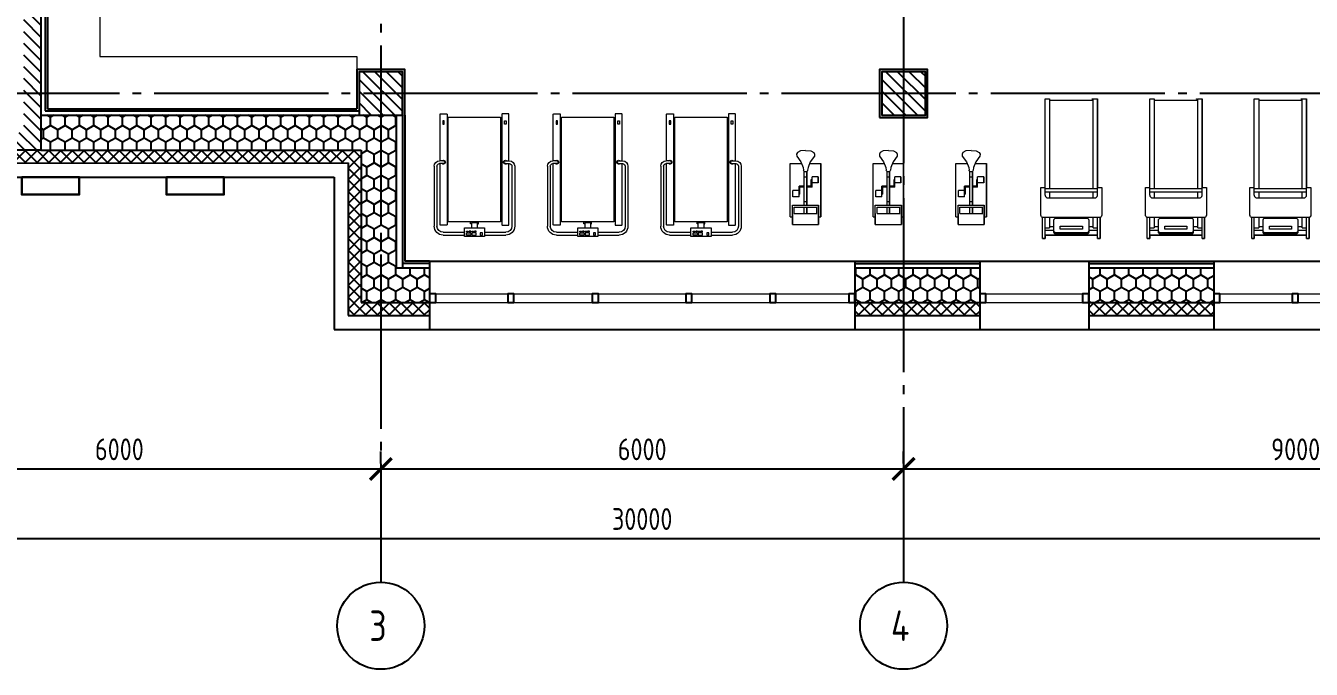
# Model space of a CAD drawing. Header units: millimetres. Extents: x -4830 to 49130, y -6610 to 29660.
# Drawn here: x 7925 to 22679, y -6610 to 778 of the extents above; entities that cross this region are included whole.
import ezdxf

# ---------------------------------------------------------------- set-up
doc = ezdxf.new("R2010")
doc.units = ezdxf.units.MM
doc.linetypes.add('ГОСТ 2.303 5', pattern=[24, 20, -1.5, 1, -1.5])
doc.layers.add('Оборудование', color=5, linetype='Continuous', lineweight=18)
doc.layers.add('оси', color=40, linetype='Continuous')
doc.styles.add('ГОСТ 2.304', font='CS_Gost2304.shx')
doc.dimstyles.new('СПДС', dxfattribs={"dimscale": 100, "dimtxt": 2.5, "dimasz": 2.5, "dimexe": 2, "dimexo": 0.625, "dimgap": 1, "dimtad": 1, "dimdec": 0, "dimtxsty": 'ГОСТ 2.304', "dimblk": 'OBLIQUE', "dimblk1": 'OBLIQUE', "dimblk2": 'OBLIQUE', "dimcen": 2.5, "dimdle": 2, "dimadec": 0, "dimazin": 2, "dimtfac": 0.75, "dimtdec": 4, "dimtmove": 1, "dimatfit": 3, "dimfxl": 1, "dimtfill": 1, "dimtolj": 1, "dimarcsym": 1})
pattern_1 = [(135, (-394169.68, -10084.31), (-67.35192, -67.35192), []), (225, (-394169.68, -10084.31), (67.35192, -67.35192), [])]
pattern_2 = [(90, (-394169.684, -10084.31), (-82.48892, 142.875), [95.25, -190.5]), (210, (-394169.684, -10084.31), (-82.48892, -142.875), [95.25, -190.5]), (150, (-394169.684, -10084.31), (-164.97784, 3e-07), [-190.5, 95.25])]

# ---------------------------------------------------------------- blocks, each defined once
blk = doc.blocks.new('_ArchTick')
at = {"color": 0, "linetype": 'ByBlock', "const_width": 0.15}
blk.add_lwpolyline([(-0.5, -0.5), (0.5, 0.5)], dxfattribs=at)
blk = doc.blocks.new('*D42')
at = {"layer": 'Defpoints', "color": 0, "ltscale": 100, "transparency": 16777216}
for p in [(0, -5110), (30000, -5110), (30000, -5110)]:
    blk.add_point(p, dxfattribs=at)
at = {"layer": 'оси', "color": 0, "lineweight": -2, "ltscale": 100, "transparency": 16777216}
for p, q in [((0, -5047.5), (0, -4910)), ((30000, -5047.5), (30000, -4910)), ((-200, -5110), (30200, -5110))]:
    blk.add_line(p, q, dxfattribs=at)
at = {"layer": 'оси', "color": 0, "lineweight": -2, "ltscale": 100, "transparency": 16777216, "xscale": 250, "yscale": 250, "zscale": 250, "rotation": 180}
blk.add_blockref('_ArchTick', (0, -5110), dxfattribs=at)
at = {"layer": 'оси', "color": 0, "lineweight": -2, "ltscale": 100, "transparency": 16777216, "xscale": 250, "yscale": 250, "zscale": 250}
blk.add_blockref('_ArchTick', (30000, -5110), dxfattribs=at)
at = {"layer": 'оси', "color": 0, "ltscale": 100, "transparency": 16777216, "insert": (15000, -4885), "char_height": 250, "attachment_point": 5, "style": 'ГОСТ 2.304', "bg_fill": 3, "box_fill_scale": 1.1, "bg_fill_color": 256, "bg_fill_true_color": 13158600, "bg_fill_transparency": 0}
blk.add_mtext('\\A1;30000', dxfattribs=at)
blk = doc.blocks.new('*D44')
at = {"layer": 'Defpoints', "color": 0, "ltscale": 100, "transparency": 16777216}
for p in [(6000, -4310), (12000, -4310), (12000, -4310)]:
    blk.add_point(p, dxfattribs=at)
at = {"layer": 'оси', "color": 0, "lineweight": -2, "ltscale": 100, "transparency": 16777216}
for p, q in [((6000, -4247.5), (6000, -4110)), ((12000, -4247.5), (12000, -4110)), ((5800, -4310), (12200, -4310))]:
    blk.add_line(p, q, dxfattribs=at)
at = {"layer": 'оси', "color": 0, "lineweight": -2, "ltscale": 100, "transparency": 16777216, "xscale": 250, "yscale": 250, "zscale": 250, "rotation": 180}
blk.add_blockref('_ArchTick', (6000, -4310), dxfattribs=at)
at = {"layer": 'оси', "color": 0, "lineweight": -2, "ltscale": 100, "transparency": 16777216, "xscale": 250, "yscale": 250, "zscale": 250}
blk.add_blockref('_ArchTick', (12000, -4310), dxfattribs=at)
at = {"layer": 'оси', "color": 0, "ltscale": 100, "transparency": 16777216, "insert": (9000, -4085), "char_height": 250, "attachment_point": 5, "style": 'ГОСТ 2.304', "bg_fill": 3, "box_fill_scale": 1.1, "bg_fill_color": 256, "bg_fill_true_color": 13158600, "bg_fill_transparency": 0}
blk.add_mtext('\\A1;6000', dxfattribs=at)
blk = doc.blocks.new('*D45')
at = {"layer": 'Defpoints', "color": 0, "ltscale": 100, "transparency": 16777216}
for p in [(12000, -4310), (18000, -4310), (18000, -4310)]:
    blk.add_point(p, dxfattribs=at)
at = {"layer": 'оси', "color": 0, "lineweight": -2, "ltscale": 100, "transparency": 16777216}
for p, q in [((12000, -4247.5), (12000, -4110)), ((18000, -4247.5), (18000, -4110)), ((11800, -4310), (18200, -4310))]:
    blk.add_line(p, q, dxfattribs=at)
at = {"layer": 'оси', "color": 0, "lineweight": -2, "ltscale": 100, "transparency": 16777216, "xscale": 250, "yscale": 250, "zscale": 250, "rotation": 180}
blk.add_blockref('_ArchTick', (12000, -4310), dxfattribs=at)
at = {"layer": 'оси', "color": 0, "lineweight": -2, "ltscale": 100, "transparency": 16777216, "xscale": 250, "yscale": 250, "zscale": 250}
blk.add_blockref('_ArchTick', (18000, -4310), dxfattribs=at)
at = {"layer": 'оси', "color": 0, "ltscale": 100, "transparency": 16777216, "insert": (15000, -4085), "char_height": 250, "attachment_point": 5, "style": 'ГОСТ 2.304', "bg_fill": 3, "box_fill_scale": 1.1, "bg_fill_color": 256, "bg_fill_true_color": 13158600, "bg_fill_transparency": 0}
blk.add_mtext('\\A1;6000', dxfattribs=at)
blk = doc.blocks.new('*D46')
at = {"layer": 'Defpoints', "color": 0, "ltscale": 100, "transparency": 16777216}
for p in [(18000, -4310), (27000, -4310), (27000, -4310)]:
    blk.add_point(p, dxfattribs=at)
at = {"layer": 'оси', "color": 0, "lineweight": -2, "ltscale": 100, "transparency": 16777216}
for p, q in [((18000, -4247.5), (18000, -4110)), ((27000, -4247.5), (27000, -4110)), ((17800, -4310), (27200, -4310))]:
    blk.add_line(p, q, dxfattribs=at)
at = {"layer": 'оси', "color": 0, "lineweight": -2, "ltscale": 100, "transparency": 16777216, "xscale": 250, "yscale": 250, "zscale": 250, "rotation": 180}
blk.add_blockref('_ArchTick', (18000, -4310), dxfattribs=at)
at = {"layer": 'оси', "color": 0, "lineweight": -2, "ltscale": 100, "transparency": 16777216, "xscale": 250, "yscale": 250, "zscale": 250}
blk.add_blockref('_ArchTick', (27000, -4310), dxfattribs=at)
at = {"layer": 'оси', "color": 0, "ltscale": 100, "transparency": 16777216, "insert": (22500, -4085), "char_height": 250, "attachment_point": 5, "style": 'ГОСТ 2.304', "bg_fill": 3, "box_fill_scale": 1.1, "bg_fill_color": 256, "bg_fill_true_color": 13158600, "bg_fill_transparency": 0}
blk.add_mtext('\\A1;9000', dxfattribs=at)
blk = doc.blocks.new('ТР13 1410х925')
at = {"layer": 'Оборудование'}
for p, q in [((-360, 1352), (-115, 1352)), ((115, 1352), (360, 1352)), ((-462, 562), (-462, 1250)), ((-430, 562), (-430, 1250)), ((-360, 1320), (-115, 1320)), ((-300, 1186), (-315, 1186)), ((-45, 1225), (-45, 1200)), ((-35, 1225), (-45, 1225)), ((35, 1225), (45, 1225)), ((45, 1225), (45, 1200)), ((115, 1320), (360, 1320)), ((300, 1186), (315, 1186)), ((430, 562), (430, 1250)), ((462, 562), (462, 1250)), ((-355, 532), (-400, 532)), ((-355, 500), (-400, 500)), ((355, 532), (400, 532)), ((355, 500), (400, 500)), ((-300, 14), (-315, 14)), ((300, 14), (315, 14))]:
    blk.add_line(p, q, dxfattribs=at)
for points in [[(-115, 1270), (115, 1270), (115, 1370), (-115, 1370)], [(-91, 1328), (-41, 1328), (-41, 1352), (-91, 1352)], [(19, 1328), (-31, 1328), (-31, 1352), (19, 1352)], [(91, 1328), (67, 1328), (67, 1352), (91, 1352)], [(-300, 0), (300, 0), (300, 1200), (-300, 1200)], [(-91, 1306), (-71, 1306), (-71, 1314), (-91, 1314)], [(-41, 1306), (-61, 1306), (-61, 1314), (-41, 1314)], [(-35, 1270), (35, 1270), (35, 1211), (-35, 1211)], [(-31, 1306), (-11, 1306), (-11, 1314), (-31, 1314)], [(19, 1306), (-1, 1306), (-1, 1314), (19, 1314)], [(-346, 40), (-364, 40), (-364, 80), (-346, 80)], [(346, 40), (364, 40), (364, 80), (346, 80)]]:
    blk.add_lwpolyline(points, close=True, dxfattribs=at)
for points in [[(-395, 500), (-395, -34, 0.414214), (-389, -40), (-321, -40, 0.414214), (-315, -34), (-315, 1234, 0.414214), (-321, 1240), (-389, 1240, 0.414214), (-395, 1234), (-395, 532)], [(395, 500), (395, -34, -0.414214), (389, -40), (321, -40, -0.414214), (315, -34), (315, 1234, -0.414214), (321, 1240), (389, 1240, -0.414214), (395, 1234), (395, 532)]]:
    blk.add_lwpolyline(points, format="xyb", dxfattribs=at)
for centre, radius, start, end in [((-360, 1250), 102, 90, 180), ((360, 1250), 102, 0, 90), ((-360, 1250), 70, 90, 180), ((360, 1250), 70, 0, 90), ((-400, 562), 62, 180, 270), ((-400, 562), 30, 180, 270), ((-355, 516), 22, 226.6582, 133.3418), ((-355, 516), 16, 270, 90), ((355, 516), 22, 46.6582, 313.3418), ((355, 516), 16, 90, 270), ((400, 562), 30, 270, 0), ((400, 562), 62, 270, 0)]:
    blk.add_arc(centre, radius, start, end, dxfattribs=at)
blk = doc.blocks.new('ТР05 700х1600')
at = {"layer": 'Оборудование'}
for p, q in [((-630, 1600), (-630, 1360)), ((-630, 1600), (-600, 1600)), ((-600, 1600), (-630, 1600)), ((-630, 1600), (-630, 1360)), ((-600, 1600), (-600, 1362)), ((-600, 1565), (-600, 1600)), ((-600, 1565), (0, 1565)), ((0, 1565), (-600, 1565)), ((-600, 1506), (-500, 1506)), ((-600, 1480), (-550, 1480)), ((-550, 1362), (-550, 1480)), ((-498, 1536), (-500, 1531)), ((-500, 1531), (-500, 1527)), ((-500, 1527), (-500, 1392)), ((-498, 1521), (-500, 1517)), ((-500, 1517), (-500, 1512)), ((-496, 1540), (-498, 1536)), ((-496, 1525), (-498, 1521)), ((-493, 1543), (-496, 1540)), ((-493, 1529), (-496, 1525)), ((-489, 1547), (-493, 1543)), ((-489, 1532), (-493, 1529)), ((-485, 1549), (-489, 1547)), ((-485, 1534), (-489, 1532)), ((-480, 1551), (-485, 1549)), ((-480, 1536), (-485, 1534)), ((-475, 1552), (-480, 1551)), ((-475, 1537), (-480, 1536)), ((-470, 1553), (-475, 1552)), ((-470, 1538), (-475, 1537)), ((-130, 1553), (-470, 1553)), ((-130, 1538), (-470, 1538)), ((-173, 1494), (-427, 1494)), ((-427, 1494), (-427, 1461)), ((-173, 1493), (-427, 1493)), ((-173, 1461), (-173, 1494)), ((-125, 1552), (-130, 1553)), ((-125, 1537), (-130, 1538)), ((-120, 1551), (-125, 1552)), ((-120, 1536), (-125, 1537)), ((-115, 1549), (-120, 1551)), ((-115, 1534), (-120, 1536)), ((-111, 1547), (-115, 1549)), ((-111, 1532), (-115, 1534)), ((-107, 1543), (-111, 1547)), ((-107, 1529), (-111, 1532)), ((-104, 1540), (-107, 1543)), ((-104, 1525), (-107, 1529)), ((-102, 1536), (-104, 1540)), ((-102, 1521), (-104, 1525)), ((-100, 1531), (-102, 1536)), ((-100, 1517), (-102, 1521)), ((-100, 1527), (-100, 1531)), ((-100, 1392), (-100, 1527)), ((-100, 1512), (-100, 1517)), ((-100, 1506), (0, 1506)), ((-50, 1480), (0, 1480)), ((-50, 1480), (-50, 1362)), ((0, 1600), (0, 1362)), ((0, 1600), (30, 1600)), ((30, 1600), (0, 1600)), ((0, 1600), (0, 1565)), ((30, 1600), (30, 1360)), ((30, 1360), (30, 1600)), ((-648, 1342), (-650, 1337)), ((-650, 1337), (-650, 1332)), ((-649, 1337), (-650, 1332)), ((-650, 1332), (-650, 1016)), ((-650, 1332), (-650, 1016)), ((-648, 1342), (-649, 1337)), ((-646, 1347), (-648, 1342)), ((-646, 1347), (-648, 1342)), ((-643, 1351), (-646, 1347)), ((-643, 1351), (-646, 1347)), ((-639, 1355), (-643, 1351)), ((-639, 1355), (-643, 1351)), ((-635, 1358), (-639, 1355)), ((-635, 1358), (-639, 1355)), ((-630, 1360), (-635, 1358)), ((-630, 1360), (-635, 1358)), ((-625, 1361), (-630, 1360)), ((-620, 1362), (-625, 1361)), ((20, 1362), (-620, 1362)), ((-550, 1465), (-500, 1465)), ((-500, 1392), (-500, 1388)), ((-500, 1388), (-498, 1384)), ((-498, 1384), (-496, 1380)), ((-496, 1380), (-493, 1376)), ((-493, 1376), (-489, 1373)), ((-489, 1373), (-485, 1370)), ((-485, 1370), (-480, 1368)), ((-480, 1368), (-475, 1367)), ((-475, 1367), (-470, 1367)), ((-470, 1367), (-130, 1367)), ((-427, 1461), (-173, 1461)), ((-130, 1367), (-125, 1367)), ((-125, 1367), (-120, 1368)), ((-120, 1368), (-115, 1370)), ((-115, 1370), (-111, 1373)), ((-111, 1373), (-107, 1376)), ((-107, 1376), (-104, 1380)), ((-104, 1380), (-102, 1384)), ((-102, 1384), (-100, 1388)), ((-100, 1465), (-50, 1465)), ((-100, 1388), (-100, 1392)), ((25, 1361), (20, 1362)), ((30, 1360), (25, 1361)), ((35, 1358), (30, 1360)), ((35, 1358), (30, 1360)), ((39, 1355), (35, 1358)), ((39, 1355), (35, 1358)), ((43, 1351), (39, 1355)), ((43, 1351), (39, 1355)), ((46, 1347), (43, 1351)), ((46, 1347), (43, 1351)), ((48, 1342), (46, 1347)), ((48, 1342), (46, 1347)), ((50, 1337), (48, 1342)), ((49, 1337), (48, 1342)), ((50, 1332), (49, 1337)), ((50, 1332), (50, 1337)), ((50, 1016), (50, 1332)), ((50, 1016), (50, 1332)), ((-600, 1110), (-598, 1115)), ((-600, 1105), (-600, 1110)), ((-600, 1105), (-600, 0)), ((-600, 1066), (0, 1066)), ((-598, 1115), (-596, 1120)), ((-596, 1120), (-593, 1124)), ((-593, 1124), (-589, 1128)), ((-589, 1128), (-585, 1131)), ((-585, 1131), (-580, 1133)), ((-580, 1133), (-575, 1134)), ((-575, 1134), (-570, 1135)), ((-570, 1135), (-30, 1135)), ((-550, 1066), (-550, 1135)), ((-50, 1135), (-50, 1066)), ((-30, 1135), (-25, 1134)), ((-25, 1134), (-20, 1133)), ((-20, 1133), (-15, 1131)), ((-15, 1131), (-11, 1128)), ((-11, 1128), (-7, 1124)), ((-7, 1124), (-4, 1120)), ((-4, 1120), (-2, 1115)), ((-2, 1115), (0, 1110)), ((0, 1110), (0, 1105)), ((0, 1105), (0, 0)), ((-650, 1016), (-600, 1016)), ((-650, 1016), (-600, 1016)), ((-600, 1026), (0, 1026)), ((-600, 1016), (-600, 0)), ((-550, 0), (-550, 1026)), ((-50, 1026), (-50, 0)), ((0, 1016), (50, 1016)), ((0, 0), (0, 1016)), ((0, 1016), (50, 1016)), ((-600, 0), (-550, 0)), ((-600, 0), (-550, 0)), ((-550, 15), (-50, 15)), ((-550, 0), (-550, 15)), ((-550, 15), (-50, 15)), ((-55, 4), (-62, 4)), ((-62, 4), (-62, 0)), ((-62, 0), (-55, 0)), ((-55, 0), (-55, 4)), ((-50, 15), (-50, 0)), ((-50, 0), (0, 0)), ((-50, 0), (0, 0))]:
    blk.add_line(p, q, dxfattribs=at)
blk = doc.blocks.new('ТР09 350х850')
at = {"layer": 'Оборудование'}
for p, q in [((-300, -125), (-300, 0)), ((-300, 0), (-300, -5)), ((-300, 0), (0, 0)), ((0, -125), (0, 0)), ((0, 0), (0, -5)), ((-325, -87), (-325, -699)), ((-325, -87), (-300, -87)), ((-300, -5), (-300, -120)), ((-300, -120), (-300, -203)), ((-280, -125), (-280, -198)), ((-280, -125), (-20, -125)), ((-165, -125), (-165, -198)), ((-165, -125), (-135, -125)), ((-135, -198), (-135, -125)), ((-135, -125), (-135, -198)), ((-20, -120), (-20, -203)), ((0, -5), (0, -120)), ((0, -87), (25, -87)), ((0, -120), (0, -203)), ((0, -198), (0, -125)), ((25, -699), (25, -87)), ((25, -87), (25, -699)), ((-300, -203), (-300, -222)), ((-300, -222), (0, -222)), ((-280, -198), (-20, -198)), ((-165, -222), (-165, -263)), ((-165, -263), (-165, -547)), ((-165, -263), (-135, -263)), ((-135, -237), (-135, -222)), ((-135, -222), (-135, -263)), ((-135, -268), (-135, -237)), ((-135, -237), (-135, -330)), ((-135, -330), (-135, -237)), ((-135, -263), (-135, -547)), ((-135, -359), (-135, -268)), ((-135, -427), (-135, -268)), ((-135, -268), (-135, -359)), ((0, -218), (0, -198)), ((0, -203), (0, -222)), ((0, -222), (0, -218)), ((-295, -318), (-295, -391)), ((-225, -318), (-295, -318)), ((-225, -391), (-295, -391)), ((-225, -318), (-225, -440)), ((-215, -350), (-225, -350)), ((-215, -440), (-225, -440)), ((-215, -350), (-215, -440)), ((-165, -427), (-215, -427)), ((-165, -440), (-215, -440)), ((-135, -539), (-135, -359)), ((-135, -359), (-135, -539)), ((-135, -427), (-135, -436)), ((-85, -427), (-135, -427)), ((-135, -436), (-135, -440)), ((-135, -462), (-135, -440)), ((-85, -440), (-135, -440)), ((-85, -427), (-85, -518)), ((-75, -427), (-85, -427)), ((-75, -427), (-75, -549)), ((-165, -547), (-165, -609)), ((-165, -547), (-135, -547)), ((-135, -493), (-135, -462)), ((-135, -462), (-135, -539)), ((-135, -539), (-135, -462)), ((-135, -609), (-135, -493)), ((-135, -547), (-135, -609)), ((-85, -518), (-75, -518)), ((-5, -477), (-75, -477)), ((-5, -477), (-75, -477)), ((-5, -549), (-75, -549)), ((-5, -549), (-5, -477)), ((-5, -477), (-5, -549)), ((-325, -699), (-193, -699)), ((-251, -786), (-204, -718)), ((-204, -718), (-178, -656)), ((-178, -656), (-174, -624)), ((-171, -616), (-174, -624)), ((-165, -610), (-171, -616)), ((-158, -605), (-165, -610)), ((-150, -604), (-158, -605)), ((-142, -605), (-150, -604)), ((-135, -610), (-142, -605)), ((-129, -616), (-135, -610)), ((-126, -624), (-129, -616)), ((-122, -656), (-126, -624)), ((-96, -718), (-122, -656)), ((-107, -699), (25, -699)), ((-49, -786), (-96, -718)), ((-253, -809), (-251, -786)), ((-244, -826), (-253, -809)), ((-209, -845), (-244, -826)), ((-150, -850), (-209, -845)), ((-150, -850), (-91, -845)), ((-91, -845), (-56, -826)), ((-56, -826), (-47, -809)), ((-47, -809), (-49, -786))]:
    blk.add_line(p, q, dxfattribs=at)

msp = doc.modelspace()

# ---------------------------------------------------------------- hatches: boundary and pattern name
at = {"ltscale": 100}
h = msp.add_hatch(dxfattribs=at)
h.set_pattern_fill('ANSI31', color=256, scale=30, angle=90)
h.set_pattern_definition([(135, (-394169.68, -10084.31), (-67.35192, -67.35192), [])])
h.paths.add_polyline_path([(8100, 3200), (7735, 3200), (7735, 3000), (7900, 3000), (7900, -450), (-400, -450), (-400, 275), (-600, 275), (-600, -650), (8100, -650)])
h = msp.add_hatch(dxfattribs=at)
h.set_pattern_fill('ANSI37', color=256, scale=30, angle=90)
h.set_pattern_definition(pattern_1)
h.paths.add_polyline_path([(11775, -650), (8100, -650), (-600, -650), (-600, 275), (-747.2, 275), (-747.1, -800), (11624.7, -797.7), (11625, -2550), (12560, -2550), (12560, -2400), (11775, -2400)])
h = msp.add_hatch(dxfattribs=at)
h.set_pattern_fill('ANSI31', color=256, scale=30, angle=90)
h.set_pattern_definition([(135, (-409169.68, -34084.31), (-67.35192, -67.35192), [])])
h.paths.add_polyline_path([(12250, 250), (11750, 250), (11750, -250), (12250, -250)])
h = msp.add_hatch(dxfattribs=at)
h.set_pattern_fill('ANSI31', color=256, scale=30, angle=90)
h.set_pattern_definition([(135, (-403169.68, -34084.31), (-67.35192, -67.35192), [])])
h.paths.add_polyline_path([(18250, 250), (17750, 250), (17750, -250), (18250, -250)])
h = msp.add_hatch(dxfattribs=at)
h.set_pattern_fill('HONEY', color=256, scale=30, angle=90)
h.set_pattern_definition(pattern_2)
h.paths.add_polyline_path([(12560, -2000), (12175, -2000), (12175, -250), (11750, -250), (8100, -250), (8100, -650), (11775, -650), (11775, -2400), (12560, -2400), (12560, -2300)])
h = msp.add_hatch(dxfattribs=at)
h.set_pattern_fill('HONEY', color=256, scale=30, angle=90)
h.set_pattern_definition(pattern_2)
h.paths.add_polyline_path([(18875, -2000), (17440, -2000), (17440, -2400), (18875, -2400), (18875, -2300)])
h = msp.add_hatch(dxfattribs=at)
h.set_pattern_fill('HONEY', color=256, scale=30, angle=90)
h.set_pattern_definition(pattern_2)
h.paths.add_polyline_path([(21560, -2000), (20125, -2000), (20125, -2400), (21560, -2400), (21560, -2300)])
h = msp.add_hatch(dxfattribs=at)
h.set_pattern_fill('ANSI37', color=256, scale=30, angle=90)
h.set_pattern_definition(pattern_1)
h.paths.add_polyline_path([(18875, -2400), (17440, -2400), (17440, -2550), (18875, -2550)])
h = msp.add_hatch(dxfattribs=at)
h.set_pattern_fill('ANSI37', color=256, scale=30, angle=90)
h.set_pattern_definition(pattern_1)
h.paths.add_polyline_path([(21560, -2400), (20125, -2400), (20125, -2550), (21560, -2550)])

# ---------------------------------------------------------------- linework, layer by layer
for p, q in [((8150, 4950), (8150, -200)), ((8175, 4925), (8175, -175)), ((8100, 3200), (8100, -650)), ((8100, -250), (12175, -250)), ((8150, -200), (11750, -200)), ((8175, -175), (11725, -175)), ((12175, -250), (12175, -2000)), ((12250, -250), (12250, -2000)), ((12275, -250), (12275, -1925)), ((8100, -650), (-600, -650)), ((8100, -650), (11775, -650)), ((11775, -650), (11775, -2400)), ((-750, -800), (11624.7, -797.7)), ((11624.7, -797.6), (11625, -2550)), ((-910, -960), (11465, -960)), ((11465, -960), (11465, -2710)), ((12175, -2000), (12560, -2000)), ((12560, -1950), (12250, -1950)), ((12560, -1925), (12275, -1925)), ((12560, -1925), (12560, -2400)), ((12560, -1925), (17440, -1925)), ((17440, -1925), (18875, -1925)), ((17440, -1925), (17440, -2400)), ((17440, -1950), (18875, -1950)), ((17440, -2000), (18875, -2000)), ((18875, -1925), (18875, -2400)), ((18875, -1925), (20125, -1925)), ((20125, -1925), (21560, -1925)), ((20125, -1925), (20125, -2400)), ((20125, -1950), (21560, -1950)), ((20125, -2000), (21560, -2000)), ((21560, -1925), (21560, -2400)), ((21560, -1925), (26440, -1925)), ((11775, -2400), (12560, -2400)), ((12560, -2400), (12560, -2710)), ((17440, -2400), (18875, -2400)), ((17440, -2400), (17440, -2710)), ((18875, -2400), (18875, -2710)), ((20125, -2400), (21560, -2400)), ((20125, -2400), (20125, -2710)), ((21560, -2400), (21560, -2710)), ((11625, -2550), (12560, -2550)), ((17440, -2550), (18875, -2550)), ((20125, -2550), (21560, -2550)), ((11465, -2710), (27535, -2710))]:
    msp.add_line(p, q, dxfattribs=at)
at = {"color": 4, "lineweight": 15, "ltscale": 100}
for p, q in [((12560, -2300), (17440, -2300)), ((18875, -2300), (20125, -2300)), ((21560, -2300), (26440, -2300)), ((12560, -2400), (17440, -2400)), ((18875, -2400), (20125, -2400)), ((21560, -2400), (26440, -2400))]:
    msp.add_line(p, q, dxfattribs=at)
at = {"ltscale": 100}
msp.add_lwpolyline([(12275, -250), (12275, 275), (11725, 275), (11725, -175)], dxfattribs=at)
for points in [[(11750, -250), (12250, -250), (12250, 250), (11750, 250)], [(17725, -275), (18275, -275), (18275, 275), (17725, 275)], [(17750, -250), (18250, -250), (18250, 250), (17750, 250)]]:
    msp.add_lwpolyline(points, close=True, dxfattribs=at)
at = {"lineweight": 30, "ltscale": 100}
for points in [[(7880, -960), (8540, -960), (8540, -1160), (7880, -1160)], [(9540, -960), (10200, -960), (10200, -1160), (9540, -1160)]]:
    msp.add_lwpolyline(points, close=True, dxfattribs=at)
at = {"color": 4, "ltscale": 100}
for points in [[(12560, -2400), (12630, -2400), (12630, -2300), (12560, -2300)], [(13457.6, -2400), (13527.6, -2400), (13527.6, -2300), (13457.6, -2300)], [(14427.6, -2400), (14497.6, -2400), (14497.6, -2300), (14427.6, -2300)], [(15500, -2400), (15570, -2400), (15570, -2300), (15500, -2300)], [(16464.8, -2400), (16534.8, -2400), (16534.8, -2300), (16464.8, -2300)], [(17370, -2400), (17440, -2400), (17440, -2300), (17370, -2300)], [(18875, -2400), (18945, -2400), (18945, -2300), (18875, -2300)], [(20055, -2400), (20125, -2400), (20125, -2300), (20055, -2300)], [(21560, -2400), (21630, -2400), (21630, -2300), (21560, -2300)], [(22457.6, -2400), (22527.6, -2400), (22527.6, -2300), (22457.6, -2300)]]:
    msp.add_lwpolyline(points, close=True, dxfattribs=at)
at = {"layer": 'Оборудование'}
for p, q in [((8775, 4925), (8775, 425)), ((8775, 425), (11725, 425))]:
    msp.add_line(p, q, dxfattribs=at)
at = {"layer": 'Оборудование', "ltscale": 100}
msp.add_line((11725, 425), (11725, 275), dxfattribs=at)
at = {"layer": 'оси', "linetype": 'ГОСТ 2.303 5', "lineweight": 25, "ltscale": 100}
msp.add_lwpolyline([(30600, 0), (-3330, 0)], dxfattribs=at)
at = {"layer": 'оси', "linetype": 'Continuous', "lineweight": 25, "ltscale": 100}
for centre in [(12000, -6110), (18000, -6110)]:
    msp.add_circle(centre, 500, dxfattribs=at)

# ---------------------------------------------------------------- block references
at = {"layer": 'Оборудование', "xscale": -1, "rotation": 180}
for name, p in [('ТР05 700х1600', (20225, -63.1)), ('ТР05 700х1600', (21425, -63.1)), ('ТР05 700х1600', (22625, -63.1)), ('ТР13 1410х925', (13075, -273)), ('ТР13 1410х925', (14375, -273)), ('ТР13 1410х925', (15675, -273)), ('ТР09 350х850', (17025, -1504)), ('ТР09 350х850', (17975, -1504)), ('ТР09 350х850', (18925, -1504))]:
    msp.add_blockref(name, p, dxfattribs=at)

# ---------------------------------------------------------------- texts
at = {"layer": 'оси', "linetype": 'Continuous', "lineweight": 25, "ltscale": 100, "char_height": 350, "width": 650, "attachment_point": 1, "style": 'ГОСТ 2.304'}
for s, insert in [('\\f|b0|i0|c1|p0;\\W1.0000000000;\\T1.0000000000;\\o\\l3', (11868.8, -5935)), ('\\f|b0|i0|c1|p0;\\W1.0000000000;\\T1.0000000000;\\o\\l4', (17855.6, -5935))]:
    msp.add_mtext(s, dxfattribs=dict(at, insert=insert))

# ---------------------------------------------------------------- dimensions: what is measured, and where the dimension line sits
at = {"layer": 'оси', "ltscale": 100}
for base, p1, p2, picture, middle in [((12000, -4310), (6000, -4310), (12000, -4310), '*D44', (9000, -4085)), ((30000, -5110), (0, -5110), (30000, -5110), '*D42', (15000, -4885))]:
    dim = msp.add_linear_dim(base=base, p1=p1, p2=p2, dimstyle='СПДС', override={"dimblk1": 'ArchTick', "dimblk2": 'ArchTick', "dimsah": 1}, dxfattribs=at)
    dim.commit()
    dim.dimension.update_dxf_attribs({"geometry": picture, "text_midpoint": middle})

# ---------------------------------------------------------------- next in the draw order: linework, layer by layer
at = {"layer": 'оси', "linetype": 'ГОСТ 2.303 5', "lineweight": 25, "ltscale": 100}
for points in [[(12000, -5110), (12000, -5610)], [(18000, -5110), (18000, -5610)]]:
    msp.add_lwpolyline(points, dxfattribs=at)

# ---------------------------------------------------------------- next in the draw order: dimensions: what is measured, and where the dimension line sits
at = {"layer": 'оси', "ltscale": 100}
dim = msp.add_linear_dim(base=(18000, -4310), p1=(12000, -4310), p2=(18000, -4310), dimstyle='СПДС', override={"dimblk1": 'ArchTick', "dimblk2": 'ArchTick', "dimsah": 1}, dxfattribs=at)
dim.commit()
dim.dimension.update_dxf_attribs({"geometry": '*D45', "text_midpoint": (15000, -4085)})

# ---------------------------------------------------------------- next in the draw order: linework, layer by layer
at = {"layer": 'оси', "linetype": 'ГОСТ 2.303 5', "lineweight": 25, "ltscale": 100}
msp.add_lwpolyline([(12000, 29350), (12000, -5110)], dxfattribs=at)

# ---------------------------------------------------------------- next in the draw order: dimensions: what is measured, and where the dimension line sits
at = {"layer": 'оси', "ltscale": 100}
dim = msp.add_linear_dim(base=(27000, -4310), p1=(18000, -4310), p2=(27000, -4310), dimstyle='СПДС', override={"dimblk1": 'ArchTick', "dimblk2": 'ArchTick', "dimsah": 1}, dxfattribs=at)
dim.commit()
dim.dimension.update_dxf_attribs({"geometry": '*D46', "text_midpoint": (22500, -4085)})

# ---------------------------------------------------------------- next in the draw order: linework, layer by layer
at = {"layer": 'оси', "linetype": 'ГОСТ 2.303 5', "lineweight": 25, "ltscale": 100}
msp.add_lwpolyline([(18000, 27600), (18000, -5110)], dxfattribs=at)

doc.saveas('drawing.dxf')
